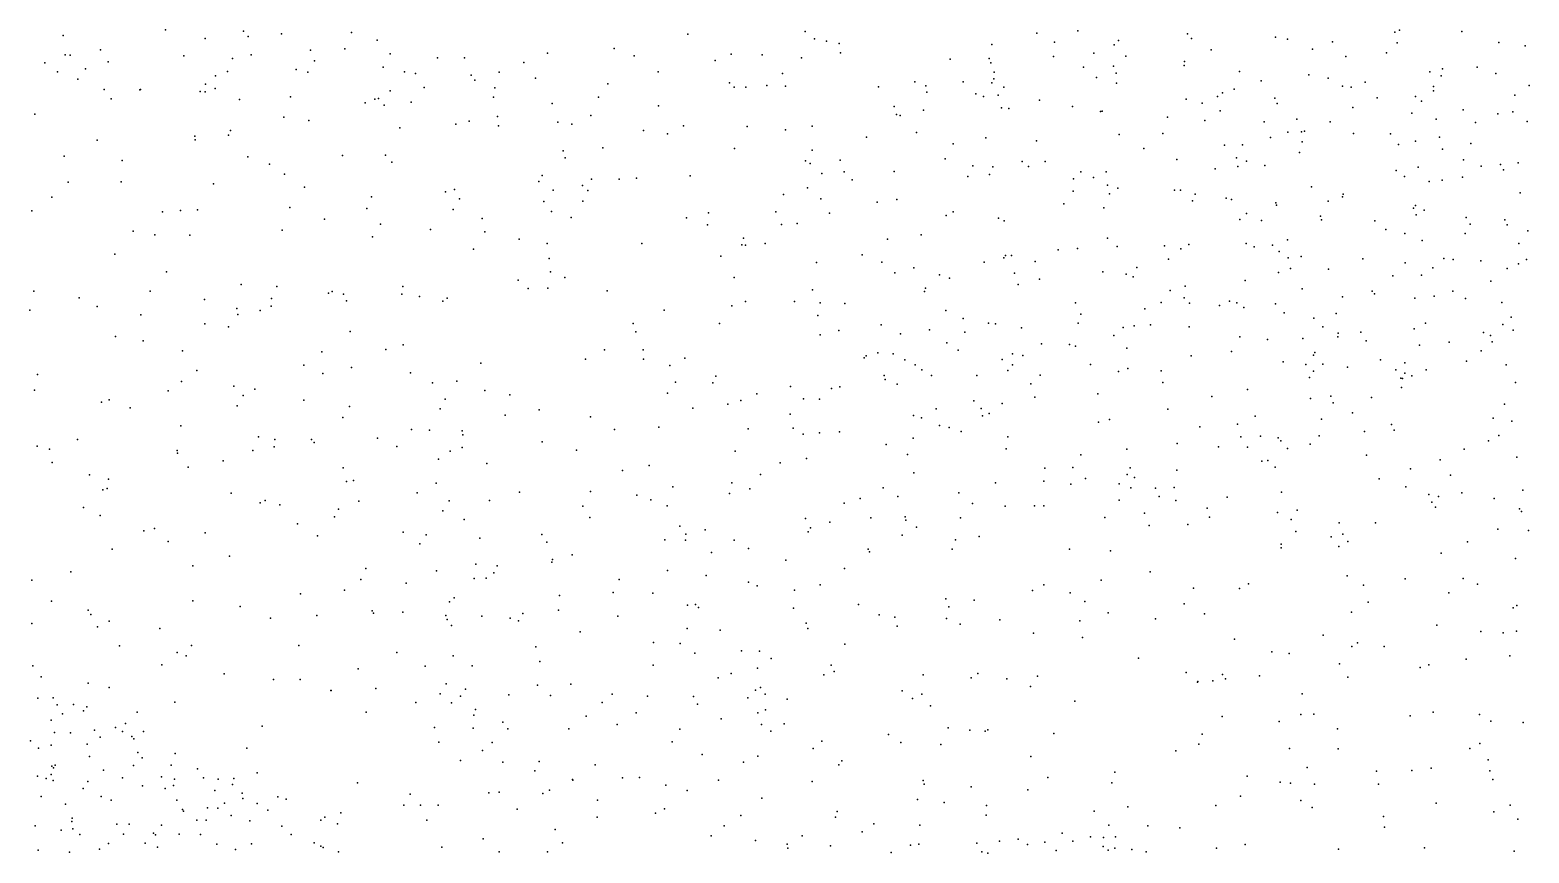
# Model space of a CAD drawing. Header units: metres. Extents: x -25 to 25, y -27.8 to 27.8.
# Drawn here: x -9.483 to -6.396, y 8.495 to 10.191 of the extents above; entities that cross this region are included whole.
import ezdxf

# ---------------------------------------------------------------- set-up
doc = ezdxf.new("R2010")
doc.units = ezdxf.units.M

msp = doc.modelspace()

# ---------------------------------------------------------------- linework, layer by layer
for p in [(-9.2039, 10.1907, 10.157), (-9.0433, 10.188, 10.4098), (-7.8864, 10.1877, 17.1668), (-7.3255, 10.1891, 18.0561), (-6.663, 10.1905, -21.3626), (-6.5348, 10.1874, -1.6629), (-9.4148, 10.1793, 10.4882), (-9.1224, 10.1732, 18.1791), (-9.0333, 10.1771, -11.8155), (-8.9649, 10.1825, 18.0993), (-8.8207, 10.1855, 17.9568), (-8.768, 10.1694, 13.0696), (-8.128, 10.1824, -11.7234), (-7.8675, 10.1723, 11.7332), (-7.843, 10.1673, 11.5684), (-7.8165, 10.1626, 6.3449), (-7.5022, 10.1609, 6.4974), (-7.4099, 10.184, 17.6399), (-7.3736, 10.1653, 18.3565), (-7.2505, 10.1601, -17.1681), (-7.2416, 10.169, 18.4535), (-7.0995, 10.1826, -8.2585), (-7.091, 10.1732, 18.3904), (-6.918, 10.1757, 18.3431), (-6.8933, 10.1715, -6.197), (-6.8009, 10.1666, -1.8147), (-6.6722, 10.186, 1.8973), (-6.6679, 10.1641, -21.0658), (-6.4585, 10.1647, 8.0086), (-6.4041, 10.1583, -22.26), (-9.4102, 10.1395, -11.287), (-9.4002, 10.1385, -11.5067), (-9.3377, 10.1499, 11.4279), (-9.3221, 10.1249, -1.8352), (-9.1664, 10.1375, -1.81), (-9.0662, 10.1318, 11.5373), (-9.0272, 10.1392, -11.2119), (-8.905, 10.1491, -11.9177), (-8.8972, 10.1272, 18.2571), (-8.8344, 10.1519, 10.5559), (-8.7411, 10.1414, 11.5394), (-8.6437, 10.1335, 12.8862), (-8.5881, 10.133, 10.6991), (-8.417, 10.1428, -4.9712), (-8.2802, 10.1522, 12.1159), (-8.2385, 10.1372, 11.2706), (-8.0717, 10.1278, -12.1433), (-8.039, 10.1411, 11.8838), (-7.9749, 10.1398, 11.4889), (-7.8944, 10.1336, -10.3078), (-7.8138, 10.1438, -10.695), (-7.5883, 10.1309, -11.7836), (-7.5075, 10.1316, 17.4717), (-7.3756, 10.136, 18.5975), (-7.2921, 10.1432, 5.9575), (-7.2264, 10.1369, -5.9404), (-7.1053, 10.1261, 18.6442), (-7.0507, 10.1495, -7.6679), (-6.8422, 10.151, -21.2277), (-6.7736, 10.1361, 8.8704), (-6.6896, 10.1436, -7.2273), (-9.4522, 10.1227, 18.2598), (-9.426, 10.1043, 11.1246), (-9.3688, 10.1109, 10.7318), (-9.1007, 10.0963, 10.7494), (-9.0759, 10.1055, 18.3105), (-8.9349, 10.1095, 10.7242), (-8.9107, 10.1036, 11.4999), (-8.7559, 10.1143, -11.9949), (-8.7118, 10.1044, 10.7933), (-8.6889, 10.1011, -11.2884), (-8.5745, 10.0973, 17.8224), (-8.5171, 10.1036, 12.4286), (-8.466, 10.1234, 17.6134), (-8.1894, 10.1042, 11.9309), (-7.9331, 10.1012, -12.0745), (-7.5043, 10.123, 18.5094), (-7.4973, 10.104, 18.0722), (-7.3134, 10.1143, -1.8963), (-7.2521, 10.1159, 6.5448), (-7.2466, 10.1014, 18.7402), (-7.1065, 10.1172, 8.8588), (-6.9925, 10.1053, -8.948), (-6.8499, 10.0984, -21.5738), (-6.6002, 10.1046, -6.5816), (-6.5774, 10.0964, 6.3706), (-6.5746, 10.1107, -17.0676), (-6.5033, 10.1141, 1.7127), (-6.4647, 10.1007, 2.4116), (-9.3847, 10.0891, 10.9221), (-9.3302, 10.0679, 18.344), (-9.2568, 10.0672, 11.0431), (-9.2554, 10.0684, -5.2447), (-9.1328, 10.064, 11.2415), (-9.1224, 10.0634, -11.6924), (-9.1218, 10.079, 12.9012), (-9.1014, 10.0699, -5.1076), (-8.7412, 10.0656, 11.3851), (-8.6713, 10.0724, 18.1691), (-8.5667, 10.0874, -4.9711), (-8.5254, 10.0718, -12.0999), (-8.4421, 10.0911, -1.8812), (-8.293, 10.0798, 17.4509), (-8.0428, 10.0818, 11.683), (-8.0329, 10.0732, -5.0251), (-8.0088, 10.0731, 17.1715), (-7.9655, 10.0765, -11.9194), (-7.9275, 10.0752, 6.2699), (-7.7358, 10.0733, -10.1467), (-7.6606, 10.084, -12.2173), (-7.6379, 10.0756, 18.3114), (-7.5613, 10.084, -11.0405), (-7.502, 10.0815, -1.9104), (-7.4985, 10.0903, -17.2281), (-7.4774, 10.0727, -5.568), (-7.2865, 10.0925, 8.6903), (-7.2457, 10.0814, -9.7108), (-7.0034, 10.0688, -9.2081), (-6.948, 10.0858, 6.0159), (-6.8098, 10.0915, 18.5398), (-6.7801, 10.0752, 8.2396), (-6.7622, 10.0732, -7.4229), (-6.7333, 10.0833, -21.7605), (-6.593, 10.0746, 2.2889), (-6.5927, 10.0654, 18.4137), (-6.3962, 10.0766, 7.7505), (-9.3154, 10.0492, 9.8844), (-9.0513, 10.0478, 11.0601), (-8.9464, 10.0527, 11.292), (-8.7927, 10.0403, 12.7779), (-8.773, 10.0482, 11.0058), (-8.765, 10.0494, -17.411), (-8.7535, 10.0355, 11.1783), (-8.6981, 10.0417, -1.883), (-8.5283, 10.0522, 11.1417), (-8.4075, 10.0395, 10.7674), (-8.3125, 10.0524, -11.6015), (-8.1889, 10.0345, 11.3947), (-7.7037, 10.033, 18.4638), (-7.6363, 10.0624, 6.5153), (-7.535, 10.0594, 18.6994), (-7.5193, 10.054, 17.8486), (-7.489, 10.0564, -9.9496), (-7.4042, 10.0458, 18.8089), (-7.3363, 10.0332, -5.7838), (-7.1023, 10.0484, -8.0645), (-7.069, 10.0399, 18.882), (-7.0379, 10.0535, -1.8821), (-7.0276, 10.0613, -21.4192), (-6.9197, 10.0504, -7.6166), (-6.9146, 10.0394, 8.8669), (-6.7087, 10.0508, -20.8185), (-6.6299, 10.0536, -22.0257), (-6.6174, 10.0438, 8.0413), (-6.4255, 10.0564, -1.645), (-9.4731, 10.0174, 9.8894), (-8.9603, 10.0111, 10.1433), (-8.9086, 10.0043, 18.4274), (-8.5783, 10.0031, 10.4873), (-8.5204, 10.0125, 18.0267), (-8.3957, 10.001, 11.9748), (-8.3283, 10.0144, 17.6009), (-7.6986, 10.0169, 5.9872), (-7.6912, 10.0146, -10.8647), (-7.6428, 10.0256, 17.2724), (-7.4826, 10.0304, -11.1854), (-7.467, 10.0289, -11.476), (-7.2783, 10.0229, 8.8432), (-7.2753, 10.0236, 8.5341), (-7.1408, 10.0113, 5.9443), (-7.0639, 10.0043, -7.878), (-7.0323, 10.0243, 8.3588), (-6.9419, 10.0016, -6.094), (-6.8745, 10.0072, 18.9025), (-6.8058, 10.0013, -6.2031), (-6.7589, 10.0307, -12.7278), (-6.6374, 10.019, 1.9978), (-6.5872, 10.007, -7.2092), (-6.5319, 10.0265, 8.7101), (-6.4601, 10.0183, -13.1059), (-6.4292, 10.022, -12.8653), (-6.3997, 10.0021, 1.7632), (-9.1433, 9.9722, 18.4722), (-9.074, 9.9738, 9.939), (-9.07, 9.9834, -17.3466), (-8.7211, 9.9891, 10.3818), (-8.6062, 9.9965, 12.348), (-8.5179, 9.9932, 12.1288), (-8.3672, 9.9964, 11.0395), (-8.2195, 9.9837, -12.1203), (-8.1705, 9.9765, 17.4519), (-8.1372, 9.993, -1.9188), (-8.0059, 9.9918, -10.3541), (-7.9274, 9.9852, 6.4497), (-7.8722, 9.9928, -5.099), (-7.6574, 9.9795, 17.9499), (-7.24, 9.9752, 19.0165), (-7.1505, 9.9773, -5.952), (-6.8927, 9.9804, -1.874), (-6.8647, 9.9812, 6.122), (-6.8584, 9.9824, -17.0938), (-6.7578, 9.9773, 19.0087), (-6.6814, 9.977, -1.8325), (-6.5063, 9.9998, -6.8157), (-9.3444, 9.9636, -5.4156), (-9.1429, 9.9644, 12.7982), (-8.3848, 9.942, -17.2693), (-8.3031, 9.9482, 11.7631), (-8.0325, 9.9468, 6.2304), (-7.8721, 9.943, 6.0809), (-7.7601, 9.9696, -11.9236), (-7.5818, 9.9561, 17.5776), (-7.5145, 9.9688, -11.6221), (-7.4101, 9.9625, 8.7363), (-7.1896, 9.9464, -9.655), (-7.0234, 9.9537, -9.3285), (-6.9859, 9.9541, -8.8844), (-6.9283, 9.969, 8.2324), (-6.8632, 9.9601, 19.1407), (-6.665, 9.9549, 2.1756), (-6.6301, 9.9614, -12.9196), (-6.5802, 9.9699, 18.6617), (-6.5743, 9.9452, 6.564), (-6.516, 9.9567, -7.0313), (-9.4127, 9.9306, 18.4747), (-9.2928, 9.9217, -11.5543), (-9.0343, 9.9297, -1.8823), (-8.9897, 9.9146, 12.7002), (-8.8394, 9.9318, 12.636), (-8.7507, 9.9325, 18.4419), (-8.7381, 9.9185, 12.4968), (-8.3807, 9.9273, 17.9448), (-7.8859, 9.9211, 17.2565), (-7.8761, 9.9156, -10.7196), (-7.8144, 9.9227, -17.2784), (-7.5987, 9.9254, -1.979), (-7.5412, 9.9108, -5.3969), (-7.5, 9.9089, 18.998), (-7.4401, 9.9199, -12.3911), (-7.4266, 9.9095, -1.9441), (-7.3922, 9.9197, 8.5448), (-7.1212, 9.9236, 6.6737), (-6.9982, 9.927, -8.3365), (-6.9961, 9.9094, -9.0931), (-6.9779, 9.9207, -8.5211), (-6.9405, 9.9118, 19.2893), (-6.8689, 9.9382, -20.725), (-6.6248, 9.9084, 6.7511), (-6.5308, 9.9234, -6.5969), (-6.4948, 9.9105, 7.5578), (-6.4546, 9.9136, 2.6763), (-6.4183, 9.9169, 18.558), (-9.2954, 9.8781, 9.813), (-8.9587, 9.8934, 10.0364), (-8.4352, 9.8783, -4.9889), (-8.4281, 9.891, 10.7147), (-8.3269, 9.8832, -12.0528), (-8.2698, 9.8834, -1.9218), (-8.2339, 9.8856, 17.7421), (-8.1232, 9.89, -10.4611), (-7.8521, 9.8954, 18.1052), (-7.8067, 9.8985, -10.1514), (-7.7898, 9.8818, 17.8287), (-7.7031, 9.8994, 17.6598), (-7.5517, 9.8892, -9.9781), (-7.5068, 9.8933, 5.8771), (-7.3345, 9.8844, -17.1794), (-7.3191, 9.8987, -9.7799), (-7.2927, 9.8869, 5.8967), (-7.2672, 9.8984, 19.1735), (-7.0426, 9.9048, 8.8819), (-6.6701, 9.901, 8.7761), (-6.6525, 9.8889, 2.3551), (-6.6017, 9.8785, 19.2281), (-6.5753, 9.8812, -20.6122), (-6.5331, 9.8873, -22.3364), (-6.4487, 9.9026, 8.5723), (-9.4045, 9.8774, -5.6551), (-9.1051, 9.8739, -11.6498), (-8.9174, 9.8668, -17.1861), (-8.78, 9.847, -1.9161), (-8.6275, 9.8575, -11.9554), (-8.6091, 9.8623, -17.2035), (-8.4056, 9.8605, 11.1716), (-8.3454, 9.8703, 11.3624), (-8.3343, 9.8599, 11.5421), (-7.9315, 9.852, 17.5677), (-7.8822, 9.8654, 18.5276), (-7.335, 9.8584, -21.2229), (-7.2644, 9.8708, -5.7782), (-7.2598, 9.8535, -21.6046), (-7.2429, 9.8651, 8.3132), (-7.1259, 9.861, 19.3327), (-7.1136, 9.861, -21.7671), (-7.0835, 9.8524, 8.183), (-6.8443, 9.8674, 8.0298), (-6.7805, 9.8473, -6.148), (-6.7792, 9.8526, -22.0658), (-6.4143, 9.855, 18.8161), (-9.4793, 9.8181, 9.8274), (-9.4376, 9.8464, 12.8769), (-9.2102, 9.8158, 12.699), (-9.1731, 9.8191, 18.5979), (-9.1378, 9.8201, -5.2858), (-8.9481, 9.8252, -11.7443), (-8.7894, 9.8233, -11.852), (-8.6112, 9.8209, 10.3945), (-8.5985, 9.8432, 18.4327), (-8.4248, 9.8377, 10.8767), (-8.4087, 9.8165, -1.9225), (-8.3445, 9.838, 18.1083), (-7.9473, 9.8161, 17.9925), (-7.8543, 9.8429, 17.4072), (-7.7382, 9.8359, -2.0273), (-7.698, 9.8418, 18.8994), (-7.5822, 9.8163, -11.6422), (-7.3541, 9.8326, 8.8888), (-7.2719, 9.8246, 6.6766), (-7.0894, 9.8385, -1.9052), (-7.0198, 9.8443, -12.5884), (-7.0087, 9.8414, -8.1435), (-6.9178, 9.8349, -7.7609), (-6.916, 9.8299, 19.4267), (-6.8097, 9.838, -7.6081), (-6.6339, 9.8234, -18.4177), (-6.6301, 9.829, 2.0715), (-6.6124, 9.8198, -18.8213), (-8.8766, 9.8008, 18.6011), (-8.761, 9.7905, -5.0935), (-8.552, 9.8021, -11.5296), (-8.3682, 9.8042, 18.2619), (-8.131, 9.8036, -5.0079), (-8.0875, 9.7896, -11.997), (-8.086, 9.814, 17.7677), (-7.9352, 9.7898, -2.0345), (-7.9032, 9.7919, 6.5204), (-7.8369, 9.8133, -11.9239), (-7.5961, 9.8087, -11.0799), (-7.4887, 9.8034, 6.6517), (-7.4767, 9.7973, 19.1819), (-6.9918, 9.8001, -7.9298), (-6.9777, 9.8127, -8.7997), (-6.9468, 9.7985, 6.8436), (-6.8259, 9.8074, 8.8533), (-6.8234, 9.7996, 7.8544), (-6.7139, 9.7979, 6.408), (-6.6284, 9.8096, 2.501), (-6.5258, 9.8041, 7.3699), (-6.5175, 9.7907, -7.1718), (-6.4458, 9.7994, 19.2148), (-6.4409, 9.7893, -6.8403), (-9.2704, 9.7765, -1.8863), (-9.2255, 9.7688, -11.5777), (-9.1536, 9.7678, 9.7502), (-8.9634, 9.7785, -5.1995), (-8.7778, 9.7647, 12.2393), (-8.658, 9.7795, 12.002), (-8.546, 9.7746, -5.0363), (-8.4756, 9.7599, 10.6384), (-8.0135, 9.7621, 18.3842), (-7.7172, 9.7596, -10.9313), (-7.6475, 9.769, 19.0508), (-7.2644, 9.7618, 19.4111), (-6.8932, 9.7583, -20.46), (-6.6909, 9.7794, 6.9284), (-6.652, 9.7715, -18.17), (-6.6161, 9.7574, 8.6783), (-6.5279, 9.7712, -13.422), (-6.3986, 9.7772, -1.7203), (-9.3079, 9.7286, 9.736), (-8.5697, 9.7394, 11.828), (-8.4177, 9.7509, -11.9642), (-8.223, 9.7512, -10.5519), (-8.0603, 9.7245, -17.2), (-8.0173, 9.7478, 6.3753), (-8.0097, 9.7473, 6.1962), (-7.9692, 9.7512, -11.9812), (-7.7693, 9.7275, 5.9778), (-7.4745, 9.7259, -5.4481), (-7.4619, 9.7259, -21.3371), (-7.3654, 9.7379, 8.2868), (-7.3258, 9.7403, -5.6451), (-7.244, 9.7449, -9.6801), (-7.1467, 9.746, -9.5419), (-7.1129, 9.7396, 8.0387), (-7.0966, 9.7485, -20.5614), (-6.9788, 9.7507, -21.986), (-6.9621, 9.7442, -18.9351), (-6.9243, 9.7475, -18.5435), (-6.911, 9.7344, -8.4872), (-6.8656, 9.7244, -19.1609), (-6.417, 9.7506, -17.9663), (-9.2015, 9.6923, -5.5393), (-8.414, 9.7203, 11.46), (-8.4108, 9.6927, 18.4422), (-7.8635, 9.7118, 18.835), (-7.7286, 9.7125, -11.735), (-7.6632, 9.7008, -12.3873), (-7.5181, 9.7126, 8.6293), (-7.4776, 9.7214, -2.0139), (-7.4128, 9.7141, 19.397), (-7.2736, 9.6927, -1.9476), (-7.2038, 9.7017, -20.2534), (-7.1387, 9.7187, 6.7958), (-6.892, 9.7214, -18.2969), (-6.8873, 9.6991, -8.3128), (-6.809, 9.698, -20.2295), (-6.7383, 9.7194, 19.553), (-6.651, 9.711, 6.6481), (-6.5946, 9.7011, -19.2416), (-6.5719, 9.7201, -17.1276), (-6.5523, 9.7181, 7.5188), (-6.4951, 9.7155, 8.4739), (-6.4413, 9.6994, -20.5092), (-6.4178, 9.7088, 2.7184), (-6.4016, 9.718, 7.5588), (-9.0483, 9.6662, 12.5258), (-8.9749, 9.6621, 9.8222), (-8.7154, 9.6626, 10.2144), (-8.4776, 9.6754, 10.877), (-8.3813, 9.6807, -5.0529), (-8.033, 9.6807, -5.0701), (-7.7022, 9.6902, 6.6043), (-7.6098, 9.6862, -11.24), (-7.5898, 9.6794, 8.7867), (-7.4554, 9.6896, 8.437), (-7.4481, 9.6666, -9.8583), (-7.4045, 9.6776, -12.497), (-7.2254, 9.6879, -21.8373), (-7.2111, 9.6824, 19.565), (-7.1043, 9.6628, -18.7051), (-6.9808, 9.6749, -8.8762), (-6.912, 9.6913, -8.641), (-6.6764, 9.6846, 2.2297), (-6.6175, 9.686, -6.253), (-6.4751, 9.6734, -6.5616), (-9.4749, 9.6528, -17.4457), (-9.3816, 9.6388, -5.7274), (-9.2354, 9.6527, -17.2452), (-9.1235, 9.6353, -16.9974), (-8.9855, 9.6377, -16.8316), (-8.8682, 9.6488, 9.9628), (-8.8605, 9.6519, -5.2488), (-8.837, 9.6463, -11.795), (-8.8312, 9.633, -1.9193), (-8.717, 9.6463, -11.5343), (-8.6808, 9.6419, -11.857), (-8.633, 9.6324, 10.3413), (-8.6242, 9.6386, -5.1427), (-8.4574, 9.6584, 11.2267), (-8.4164, 9.6587, -17.0438), (-8.2943, 9.6531, -11.9151), (-8.0093, 9.6315, 18.6456), (-7.909, 9.6313, -10.8717), (-7.8716, 9.6556, 6.1701), (-7.641, 9.6519, -11.4974), (-7.6391, 9.6586, 5.8958), (-7.1351, 9.6542, 8.966), (-7.1064, 9.6393, -19.3092), (-7.0132, 9.6321, -1.901), (-6.8635, 9.6578, 19.6199), (-6.7802, 9.6411, -1.8756), (-6.719, 9.6524, -13.0271), (-6.7145, 9.6475, -7.5182), (-6.6312, 9.6386, 2.468), (-6.5917, 9.6421, 7.6769), (-6.5534, 9.6528, -1.8127), (-6.5271, 9.6377, -17.7935), (-9.4829, 9.6139, 18.683), (-9.3447, 9.6211, -11.4608), (-9.2545, 9.604, 9.6296), (-9.0569, 9.6172, -11.7008), (-9.0546, 9.6045, -5.4541), (-9.0091, 9.6129, 18.697), (-8.9863, 9.6215, -11.4694), (-8.1773, 9.6137, 18.4772), (-8.0376, 9.6228, -2.0397), (-7.8609, 9.6025, 18.9898), (-7.8555, 9.6289, -5.1615), (-7.805, 9.6276, -17.1807), (-7.5972, 9.6129, 19.3998), (-7.3303, 9.6288, -20.6), (-7.3191, 9.6054, 6.8216), (-7.1873, 9.6162, 7.9438), (-7.1538, 9.6295, -5.7594), (-7.0951, 9.6282, -19.9025), (-7.0332, 9.6233, -9.1516), (-6.9976, 9.6285, -5.8582), (-6.9834, 9.619, 6.1465), (-6.9184, 9.6264, -19.4181), (-6.9005, 9.608, 7.6925), (-6.7936, 9.6068, -6.0075), (-6.4524, 9.6293, -6.9643), (-9.123, 9.5854, -1.8924), (-9.0738, 9.5794, 9.5916), (-8.8234, 9.5696, 12.0707), (-8.241, 9.5862, -10.6844), (-8.2356, 9.5691, -10.3754), (-8.0634, 9.586, -11.831), (-7.8176, 9.5714, -11.6731), (-7.7304, 9.5834, 19.2613), (-7.6306, 9.5731, -2.0727), (-7.5613, 9.5966, 9.0335), (-7.5089, 9.587, -20.9998), (-7.4948, 9.5854, -20.3208), (-7.4409, 9.5773, -21.6783), (-7.3247, 9.5866, -9.7156), (-7.2319, 9.578, 5.9032), (-7.2092, 9.5816, -9.5525), (-7.1758, 9.5832, 6.887), (-7.096, 9.5789, -9.3339), (-6.8394, 9.5969, -8.1573), (-6.8209, 9.5795, -8.568), (-6.6327, 9.5753, 8.5835), (-6.6097, 9.5865, -13.3026), (-6.4504, 9.5839, 8.0918), (-6.4329, 9.5993, -1.7278), (-6.429, 9.5724, -19.4203), (-9.3067, 9.5593, 18.7354), (-9.25, 9.5503, -11.6561), (-8.7145, 9.5422, 11.883), (-7.8558, 9.563, 6.4098), (-7.6905, 9.5647, -10.0331), (-7.5949, 9.5463, -17.1307), (-7.5582, 9.5684, -5.3795), (-7.3999, 9.5445, -19.2821), (-7.3427, 9.5426, 19.6799), (-7.3299, 9.5397, -18.8299), (-7.2513, 9.5614, -19.5239), (-6.9915, 9.5583, -8.9818), (-6.935, 9.5533, -12.7566), (-6.8622, 9.5549, -7.8856), (-6.79, 9.5586, -19.7991), (-6.7889, 9.5665, -8.3549), (-6.7423, 9.568, 6.4881), (-6.7313, 9.5502, 6.7051), (-6.6219, 9.5418, -19.5141), (-6.5606, 9.5474, -22.5258), (-6.49, 9.5674, 19.559), (-6.4753, 9.5614, 7.9069), (-6.4718, 9.5482, 1.9498), (-9.1689, 9.5297, -5.5516), (-8.8818, 9.528, 18.7327), (-8.7502, 9.5323, -16.7761), (-8.3393, 9.5124, 18.5632), (-8.2999, 9.5316, -1.9371), (-8.22, 9.5318, -11.8381), (-8.2197, 9.5124, -17.0193), (-8.1347, 9.5144, -10.8348), (-7.765, 9.5154, -11.4354), (-7.7613, 9.5195, -11.2732), (-7.737, 9.5256, 6.2743), (-7.7057, 9.5238, 6.1112), (-7.6817, 9.5115, 6.5954), (-7.5715, 9.531, 8.5256), (-7.4811, 9.5118, 6.8233), (-7.4598, 9.5239, 8.2584), (-7.4387, 9.5204, -19.7498), (-7.2245, 9.535, 9.0402), (-7.092, 9.5194, 7.8284), (-7.0089, 9.5285, 19.7549), (-6.9022, 9.5073, 7.8326), (-6.8397, 9.521, 19.7399), (-6.837, 9.5265, -7.7096), (-6.702, 9.511, 7.8738), (-6.5251, 9.5084, -19.99), (-6.4947, 9.5295, -7.1007), (-9.4673, 9.4808, -11.6666), (-9.1394, 9.4891, -11.5767), (-8.9192, 9.5001, 12.3023), (-8.8799, 9.4829, 9.663), (-8.8209, 9.4955, 9.8525), (-8.6992, 9.4847, 18.7174), (-8.5547, 9.5046, 18.6587), (-8.1653, 9.4998, 18.6523), (-8.0705, 9.4777, 18.7794), (-7.7241, 9.4789, 8.7455), (-7.66, 9.5009, -20.0337), (-7.6462, 9.4904, -20.5053), (-7.6265, 9.4787, 6.396), (-7.5329, 9.4788, 19.6638), (-7.4697, 9.4896, -2.0238), (-7.4598, 9.5009, -19.0276), (-7.4025, 9.48, -5.5215), (-7.299, 9.5017, -17.1311), (-7.2412, 9.4874, -12.6005), (-7.2226, 9.4934, -18.4026), (-7.1537, 9.4883, 19.7974), (-6.8557, 9.5016, -5.8798), (-6.84, 9.488, -8.7147), (-6.8207, 9.5024, 8.8834), (-6.7698, 9.496, -22.3583), (-6.6705, 9.4909, -6.0402), (-6.6521, 9.484, 19.6941), (-6.6516, 9.505, 2.2835), (-6.6372, 9.4785, -17.6358), (-6.6083, 9.491, 2.1071), (-6.4432, 9.5008, -6.7824), (-9.4737, 9.4486, 9.5352), (-9.1982, 9.4472, 12.483), (-9.1708, 9.4668, -11.7795), (-9.0632, 9.4567, 18.7876), (-9.0202, 9.4511, 9.4795), (-8.6539, 9.4637, -1.8927), (-8.6037, 9.4673, 10.5596), (-8.5463, 9.4483, 11.037), (-8.154, 9.4652, -11.8158), (-8.0771, 9.4638, -11.707), (-7.9171, 9.4566, -11.1187), (-7.8323, 9.4525, -12.2009), (-7.8156, 9.4559, -20.2569), (-7.7218, 9.4707, 19.4972), (-7.6975, 9.4608, 9.1174), (-7.4221, 9.462, 5.844), (-7.1501, 9.4643, 7.0126), (-6.9757, 9.4499, 6.9092), (-6.8479, 9.4752, 6.3923), (-6.6603, 9.4738, -1.8016), (-6.6586, 9.4545, 8.3505), (-6.657, 9.4729, 8.1576), (-6.424, 9.4649, -17.2418), (-9.3356, 9.4244, -5.465), (-9.3197, 9.4287, -1.8483), (-9.0566, 9.4164, -1.8634), (-9.0441, 9.4375, -11.8991), (-8.9193, 9.4283, -5.2824), (-8.8252, 9.4151, -11.6665), (-8.6277, 9.4305, -5.246), (-8.4951, 9.4389, 11.3836), (-8.17, 9.4425, -1.9671), (-8.0456, 9.4197, -10.3271), (-8.0189, 9.4277, -2.0264), (-7.9864, 9.4412, -17.0429), (-7.8901, 9.4306, -11.326), (-7.8569, 9.4302, -5.2375), (-7.5395, 9.4266, 6.057), (-7.4811, 9.4216, -12.5639), (-7.4141, 9.4342, 19.8045), (-7.2843, 9.4411, -1.9481), (-7.0494, 9.4358, -17.1814), (-6.8461, 9.4316, 6.7103), (-6.8044, 9.4367, -8.0386), (-6.7997, 9.4225, 8.0932), (-6.7204, 9.4334, 8.5793), (-6.4464, 9.4197, -6.6063), (-9.2765, 9.4127, 9.4537), (-8.839, 9.3923, 12.0171), (-8.6381, 9.4106, -11.9844), (-8.5041, 9.3973, -1.8697), (-8.4346, 9.408, 18.7165), (-8.3286, 9.3941, -11.8404), (-8.118, 9.4116, -5.1939), (-7.9173, 9.3991, 9.0676), (-7.6637, 9.3967, 19.6693), (-7.6471, 9.3921, 8.5522), (-7.6171, 9.4102, -19.3519), (-7.524, 9.4109, 6.5651), (-7.5213, 9.3959, -18.8115), (-7.5075, 9.4005, -9.8621), (-7.26, 9.3887, -9.5174), (-7.1401, 9.4098, 6.0266), (-6.9598, 9.3954, 6.2296), (-6.8238, 9.3893, 19.8599), (-6.7594, 9.4023, -7.5023), (-6.4703, 9.3913, -6.9174), (-6.4314, 9.3847, 2.5381), (-9.1725, 9.3751, -16.9928), (-9.0126, 9.3528, 12.3113), (-8.6972, 9.3676, 11.7914), (-8.6599, 9.3667, 10.1993), (-8.5928, 9.3647, 11.6391), (-8.5917, 9.3568, 18.786), (-8.2791, 9.3679, -10.9439), (-8.1879, 9.3729, 18.8134), (-8.0041, 9.3694, -11.9393), (-7.9117, 9.3704, 8.889), (-7.8911, 9.3579, 19.4507), (-7.8572, 9.3612, -20.0003), (-7.8158, 9.3632, -10.1886), (-7.6101, 9.3757, -21.1238), (-7.5899, 9.3722, -5.4081), (-7.5657, 9.3639, 19.797), (-7.2828, 9.3831, 7.9106), (-7.0742, 9.3736, -9.1637), (-6.9964, 9.3787, -9.0189), (-6.9491, 9.3543, 8.9616), (-6.8282, 9.3545, 8.2717), (-6.7352, 9.3638, -17.2858), (-6.6792, 9.3783, -13.2832), (-6.6736, 9.3664, -7.3733), (-6.4581, 9.3552, -6.3382), (-9.4678, 9.3336, 18.8944), (-9.4426, 9.3275, -11.7592), (-9.3853, 9.3469, 12.5041), (-9.1799, 9.3244, -5.1758), (-9.0238, 9.3244, -11.7107), (-8.9799, 9.3322, -5.1657), (-8.9787, 9.3472, 9.3662), (-8.9034, 9.3471, 12.1881), (-8.8978, 9.3413, -12.0874), (-8.7672, 9.35, -5.2446), (-8.7277, 9.3328, -12.0995), (-8.618, 9.3229, -16.8662), (-8.5932, 9.3309, 10.9217), (-8.4282, 9.3424, -5.2514), (-8.3575, 9.3255, -1.864), (-8.031, 9.323, 19.2224), (-7.7196, 9.3371, 9.3195), (-7.6642, 9.35, -2.051), (-7.4729, 9.3282, 19.9177), (-7.4696, 9.3526, 6.7324), (-7.2244, 9.3272, 9.0763), (-7.1207, 9.3389, -1.8751), (-7.0356, 9.3322, -17.7811), (-6.9894, 9.3524, -5.6923), (-6.9757, 9.3313, 8.1684), (-6.9127, 9.3507, -12.8937), (-6.9075, 9.3447, -1.8202), (-6.8934, 9.3288, -8.888), (-6.847, 9.3379, -7.7319), (-6.5294, 9.3275, 19.7168), (-6.4795, 9.3442, -1.657), (-9.4374, 9.2995, 9.4069), (-9.1789, 9.3191, 18.8773), (-9.0853, 9.303, -12.0616), (-8.6417, 9.3067, -1.8309), (-8.5422, 9.2978, -12.0881), (-8.208, 9.2933, 18.9485), (-7.9382, 9.2994, -20.4111), (-7.8841, 9.3079, 9.3019), (-7.6758, 9.3164, -10.0549), (-7.3192, 9.3159, -18.2407), (-6.9462, 9.3027, 20.0675), (-6.9339, 9.3042, 6.646), (-6.7309, 9.3146, -8.6248), (-6.5792, 9.3056, -7.1687), (-6.4212, 9.3109, 1.912), (-9.3602, 9.2745, -1.8285), (-9.321, 9.2658, -5.0902), (-9.1569, 9.2899, -1.8002), (-8.8381, 9.2891, 18.859), (-8.8314, 9.2609, -16.849), (-8.8169, 9.2629, -1.8025), (-8.2628, 9.2834, -10.5022), (-7.9788, 9.275, -1.9826), (-7.6632, 9.2786, -20.9087), (-7.3951, 9.2615, 8.2233), (-7.3931, 9.2883, -9.6484), (-7.3353, 9.2894, 6.5053), (-7.3098, 9.2665, -21.9704), (-7.2237, 9.2753, 20.1398), (-7.2175, 9.2885, 8.1721), (-7.2085, 9.2687, 6.8545), (-7.1216, 9.2842, 8.8528), (-6.9192, 9.2899, 8.5976), (-6.7051, 9.2664, -8.1381), (-6.64, 9.2866, -1.6891), (-6.5576, 9.2735, 2.3658), (-9.3327, 9.2434, -11.9496), (-9.3241, 9.2459, 18.9646), (-9.0689, 9.2363, 9.4733), (-8.6856, 9.2373, -5.067), (-8.6463, 9.2569, 10.5163), (-8.4751, 9.2389, 18.9138), (-8.3287, 9.2403, -16.9283), (-8.2334, 9.2327, -11.8882), (-8.1591, 9.2496, -11.3269), (-8.0426, 9.2359, 8.9934), (-8.0375, 9.2578, 9.224), (-8.0005, 9.2455, -5.3062), (-7.7264, 9.2475, -5.3898), (-7.6956, 9.2298, 8.6907), (-7.5701, 9.2373, 8.5648), (-7.4945, 9.2577, -21.7482), (-7.3394, 9.2553, 8.9445), (-7.2398, 9.2557, -5.5771), (-7.2162, 9.2473, 8.7075), (-7.165, 9.2467, 8.3393), (-7.1578, 9.23, 6.6943), (-7.1271, 9.2482, 6.1849), (-6.9061, 9.2385, -17.5574), (-6.65, 9.2498, -8.3662), (-6.6024, 9.2336, -22.5524), (-6.5828, 9.2296, 19.8509), (-6.5343, 9.237, -7.0188), (-6.4089, 9.2428, 19.6411), (-9.3725, 9.2071, 12.3356), (-9.0086, 9.217, -4.9341), (-8.9988, 9.2216, -12.1966), (-8.9687, 9.2127, -1.7656), (-8.8476, 9.2037, 9.5655), (-8.8057, 9.22, -12.2458), (-8.6329, 9.2, 11.6975), (-8.6199, 9.2205, 9.865), (-8.5367, 9.2217, 11.4029), (-8.3448, 9.21, -11.0323), (-8.2043, 9.2228, -1.8526), (-8.1707, 9.2106, 19.1783), (-7.8063, 9.2159, -19.2058), (-7.7732, 9.2258, -19.5205), (-7.5419, 9.2152, 8.7899), (-7.4749, 9.2099, 9.357), (-7.4144, 9.2107, -1.9198), (-7.3954, 9.2107, 8.4466), (-7.2402, 9.2222, 6.3838), (-7.1235, 9.2218, -17.1279), (-7.0588, 9.2054, 6.3601), (-7.0176, 9.2285, 6.5224), (-6.8733, 9.2015, -17.2491), (-6.5961, 9.2179, 2.1424), (-6.5891, 9.208, -5.8921), (-6.4683, 9.2259, -6.8593), (-6.4155, 9.2045, 2.4685), (-6.4117, 9.1988, -6.2307), (-9.3386, 9.1903, -11.7933), (-8.9319, 9.1737, 18.951), (-8.8556, 9.1877, -4.915), (-8.5891, 9.1823, 11.0548), (-8.3301, 9.1863, -5.2971), (-8.1445, 9.1685, -5.3353), (-7.8861, 9.1846, 9.4658), (-7.8356, 9.1769, -12.3255), (-7.7517, 9.1857, -18.816), (-7.681, 9.1878, 8.8542), (-7.6796, 9.1809, -16.8794), (-7.5669, 9.1858, -18.5447), (-7.2694, 9.1867, -9.4076), (-7.1883, 9.1954, -9.2728), (-7.1782, 9.1701, -17.7985), (-7.099, 9.1719, 20.3028), (-7.0543, 9.1871, -5.6038), (-6.914, 9.1968, -1.7195), (-6.8859, 9.1826, -7.73), (-6.7869, 9.1754, 20.2169), (-6.7122, 9.1757, -5.7523), (-9.2483, 9.1593, -12.121), (-9.2263, 9.1637, 9.4937), (-9.1983, 9.1373, 12.2554), (-9.1221, 9.1551, -16.872), (-8.8907, 9.1485, 12.0998), (-8.7146, 9.1563, 18.9781), (-8.6671, 9.1505, -1.7202), (-8.5564, 9.1436, -5.0613), (-8.4286, 9.1518, 19.0336), (-8.176, 9.1407, 19.3632), (-8.1334, 9.1395, -11.6628), (-8.1322, 9.1522, -10.4913), (-8.0926, 9.1612, 9.422), (-8.0332, 9.14, 19.6323), (-7.8808, 9.1569, 19.8275), (-7.8756, 9.165, 8.8949), (-7.6872, 9.1502, -10.1076), (-7.6577, 9.1669, -21.2732), (-7.5773, 9.1407, 9.4877), (-7.5286, 9.1475, 9.114), (-6.8766, 9.1577, -5.6532), (-6.8036, 9.147, -7.9137), (-6.7799, 9.1524, -13.265), (-6.7695, 9.1369, -1.6381), (-6.4604, 9.1622, -13.6369), (-6.3972, 9.1598, -6.5434), (-9.3138, 9.1216, -4.8531), (-9.072, 9.1066, -1.6905), (-8.6804, 9.1323, 9.6003), (-8.4189, 9.136, -10.9131), (-8.3663, 9.1095, -1.7051), (-8.0793, 9.1143, -20.366), (-8.0032, 9.1224, -12.0245), (-7.757, 9.1213, 20.0101), (-7.7539, 9.1155, 9.0324), (-7.5839, 9.1215, 20.1599), (-7.3423, 9.1215, -12.7481), (-7.2581, 9.1177, 20.3354), (-6.9067, 9.124, 20.334), (-6.9065, 9.1319, -13.0721), (-6.7876, 9.1265, -8.784), (-6.5773, 9.1133, -1.5501), (-6.5229, 9.1361, 1.9243), (-9.1478, 9.087, -4.7608), (-8.791, 9.0818, -4.8074), (-8.6461, 9.0769, 10.4807), (-8.5651, 9.0903, 11.2435), (-8.5208, 9.0868, -11.788), (-8.4081, 9.0946, -12.2473), (-8.4071, 9.0997, -5.1429), (-8.1701, 9.0775, -12.0176), (-7.9263, 9.0986, 9.0676), (-7.8055, 9.0818, -12.5283), (-6.4237, 9.1021, -6.0807), (-9.4789, 9.0576, 2.2765), (-9.3987, 9.0747, 12.1942), (-8.8016, 9.0587, -16.9501), (-8.708, 9.051, -12.3843), (-8.5683, 9.0611, 11.5918), (-8.5434, 9.0617, -4.9059), (-8.5278, 9.0728, 9.7634), (-8.2695, 9.0591, -11.8571), (-8.0903, 9.0668, -1.7956), (-8.0035, 9.0536, 9.3449), (-7.9857, 9.0459, -19.8505), (-7.8556, 9.0481, 9.2432), (-7.3953, 9.0477, -21.8578), (-7.2773, 9.0571, -1.7731), (-7.1761, 9.0748, -5.5375), (-6.974, 9.0497, -22.308), (-6.7709, 9.0664, -7.3006), (-6.737, 9.0474, 20.3237), (-6.6511, 9.0602, -7.1596), (-6.5319, 9.0609, 20.0292), (-6.5021, 9.0489, 2.3536), (-9.4383, 9.0145, -17.0321), (-9.1475, 9.015, 9.6502), (-8.926, 9.0295, -1.6496), (-8.8353, 9.0365, -11.8534), (-8.6097, 9.0213, 10.869), (-8.3926, 9.0257, -4.9862), (-8.2822, 9.0321, -11.2103), (-8.2004, 9.0305, -5.2113), (-7.9084, 9.0366, -10.3685), (-7.5973, 9.0188, 20.279), (-7.5387, 9.0161, -21.6188), (-7.4184, 9.0362, -9.5323), (-7.3407, 9.0315, -9.3988), (-7.3106, 9.0133, -5.4689), (-7.0873, 9.041, -12.9389), (-6.9925, 9.0405, -8.9975), (-6.5612, 9.031, -5.8314), (-9.3634, 8.9953, -1.8644), (-9.3578, 8.9866, 9.6168), (-9.0504, 9.0031, -4.6603), (-8.8922, 8.9848, -12.4289), (-8.7782, 8.9942, 9.6852), (-8.7755, 8.9892, 11.9289), (-8.7151, 8.9917, -1.61), (-8.6267, 8.9846, 10.6649), (-8.6192, 9.013, 19.1314), (-8.5523, 8.9832, -1.5829), (-8.468, 8.9885, -17.0057), (-8.3949, 8.9953, -1.5895), (-8.2727, 8.9833, -12.2577), (-8.1293, 9.0057, -11.4504), (-8.1126, 9.0072, 19.7531), (-8.1066, 9.0011, -10.5139), (-7.9104, 8.9999, -19.4137), (-7.7768, 9.0074, 20.1505), (-7.7346, 8.9862, 9.4576), (-7.5907, 9.0022, -1.8376), (-7.2628, 8.9904, -9.2719), (-7.1062, 9.0087, -9.1154), (-7.0645, 8.9879, -1.5999), (-6.7618, 8.9915, -8.0607), (-6.7271, 9.0124, -5.679), (-6.4286, 9.0001, 19.8453), (-6.4212, 9.0054, -6.7311), (-9.4791, 8.9685, -4.5435), (-9.344, 8.961, 12.074), (-9.32, 8.9727, -4.615), (-9.2157, 8.9579, -12.3716), (-8.9873, 8.9792, 9.6956), (-8.6238, 8.9765, 11.7305), (-8.6152, 8.9642, -4.7408), (-8.4944, 8.9789, 9.8829), (-8.4771, 8.9739, 19.2227), (-8.1298, 8.9576, -16.8959), (-8.0616, 8.9542, -11.9825), (-7.8848, 8.969, -18.7862), (-7.8813, 8.958, -5.3836), (-7.702, 8.9809, -5.3961), (-7.6972, 8.9629, -12.7023), (-7.5958, 8.9785, -9.9426), (-7.5674, 8.9665, -18.3627), (-7.4862, 8.9755, -9.6821), (-7.3211, 8.9737, -17.8748), (-7.1651, 8.9778, 20.4901), (-6.5857, 8.9646, 2.2187), (-6.4957, 8.9519, -6.9035), (-6.4217, 8.9524, 1.7337), (-9.2988, 8.9221, 19.2446), (-9.1501, 8.9226, -11.9312), (-8.9292, 8.9227, 12.0775), (-8.3503, 8.9513, -11.0611), (-8.1991, 8.9292, -4.9843), (-8.1438, 8.9272, -1.6218), (-7.805, 8.9257, -20.9056), (-7.4165, 8.9486, -16.856), (-7.3159, 8.9393, 20.4868), (-7.0024, 8.9362, -5.5296), (-6.8198, 8.9443, -8.7918), (-6.7608, 8.9206, -13.2513), (-6.7494, 8.9286, -22.4874), (-6.4497, 8.949, -5.9426), (-9.1796, 8.9084, -1.6629), (-9.1614, 8.9019, 12.0453), (-8.7272, 8.9082, 19.2124), (-8.6117, 8.9015, 10.3602), (-8.4415, 8.9201, -12.4022), (-8.4331, 8.8901, -4.713), (-8.1136, 8.9072, -12.1162), (-8.018, 8.9121, -11.6425), (-7.9806, 8.9115, -1.6884), (-7.9565, 8.8961, -5.0483), (-7.2, 8.8965, -1.5828), (-6.9258, 8.9095, -7.8408), (-6.8903, 8.9066, -7.3561), (-6.6948, 8.9205, -8.478), (-6.5253, 8.8945, -1.3401), (-6.436, 8.9013, -13.2248), (-9.4768, 8.881, 2.0707), (-9.2112, 8.8828, -4.5006), (-9.083, 8.8646, 9.7641), (-8.807, 8.8748, -12.4991), (-8.6693, 8.8805, 11.8484), (-8.5725, 8.8811, 11.1103), (-8.2, 8.8824, -10.6065), (-8.0389, 8.8655, -4.6765), (-7.9848, 8.876, 20.1302), (-7.8484, 8.8623, 20.2776), (-7.8329, 8.8825, -4.9356), (-7.8273, 8.8694, -4.7476), (-7.6434, 8.8627, -10.0462), (-7.5313, 8.8651, 20.4694), (-7.4082, 8.8597, -1.6349), (-7.1025, 8.8675, -17.4921), (-7.0274, 8.863, -7.7008), (-6.9514, 8.8603, -8.8903), (-6.7865, 8.8851, -7.2407), (-6.6203, 8.8776, 1.9033), (-6.6024, 8.883, -7.0512), (-9.4601, 8.8582, -12.4517), (-9.3633, 8.8454, -1.913), (-9.3198, 8.8363, 9.747), (-8.9816, 8.8527, -16.9505), (-8.9267, 8.8528, -4.5225), (-8.8632, 8.8299, -12.0159), (-8.8625, 8.8299, 9.782), (-8.7708, 8.8343, -4.5583), (-8.6256, 8.844, -17.0175), (-8.5864, 8.8327, 10.7568), (-8.4377, 8.8413, -1.4686), (-8.369, 8.8435, -12.0243), (-8.0658, 8.856, -11.4664), (-7.9893, 8.831, -19.7831), (-7.9784, 8.8365, -19.1962), (-7.6867, 8.8294, -1.6657), (-7.5451, 8.8566, -5.362), (-7.4716, 8.8544, -9.5159), (-7.4224, 8.8387, -21.7488), (-7.0789, 8.8475, -9.0176), (-7.0783, 8.8487, -1.4518), (-7.0476, 8.8501, -17.2608), (-7.0213, 8.8544, 20.5585), (-6.7692, 8.8573, -8.1376), (-9.4666, 8.8147, 22.3075), (-9.4352, 8.8149, 22.4575), (-9.4272, 8.8008, 22.6286), (-9.3933, 8.8012, 22.5337), (-9.1847, 8.8063, 19.2869), (-8.6885, 8.8057, 19.3427), (-8.6381, 8.8232, 9.7808), (-8.6152, 8.8051, -4.5867), (-8.5966, 8.8186, -12.4998), (-8.4971, 8.821, 19.473), (-8.411, 8.8197, 19.6058), (-8.3045, 8.8055, 19.8419), (-8.2839, 8.8227, -1.4627), (-8.2112, 8.8184, -11.2441), (-8.1165, 8.8179, -20.1258), (-8.1085, 8.8021, -12.2054), (-8.0049, 8.8148, -20.6306), (-7.969, 8.8223, -10.4392), (-7.9235, 8.8125, -4.5471), (-7.6657, 8.8135, -5.1674), (-7.6466, 8.8226, -4.7474), (-7.6287, 8.7985, -21.3299), (-7.3315, 8.8083, -5.3684), (-6.8636, 8.8236, -7.9991), (-9.4391, 8.7689, 22.783), (-9.4157, 8.7824, 22.2442), (-9.3729, 8.7884, 22.3928), (-9.3657, 8.7963, 11.9545), (-9.2619, 8.7857, -4.3914), (-8.7909, 8.7857, 11.9586), (-8.5692, 8.7792, 10.9375), (-8.5652, 8.791, 10.4707), (-8.3377, 8.7771, -4.557), (-8.2345, 8.7842, -12.3419), (-8.0595, 8.7718, 20.2255), (-7.9839, 8.7839, -18.9925), (-7.9684, 8.7901, -1.5467), (-7.0282, 8.7766, -7.4861), (-6.9104, 8.7664, -1.2805), (-6.8662, 8.7809, 20.554), (-6.839, 8.7815, -8.6772), (-6.6407, 8.7778, -1.2301), (-6.5936, 8.7856, -5.7545), (-6.4984, 8.7807, 1.6731), (-6.4751, 8.7667, 20.2444), (-9.4321, 8.744, 22.0783), (-9.3992, 8.7432, 2.2413), (-9.3501, 8.7486, 22.7533), (-9.3066, 8.7539, -12.0581), (-9.2921, 8.7455, 22.6751), (-9.2864, 8.7619, 22.4455), (-9.2732, 8.7355, 22.266), (-9.2489, 8.7455, 22.5254), (-9.0051, 8.7565, 12.0105), (-8.6499, 8.7543, -12.0883), (-8.57, 8.7527, 11.7351), (-8.509, 8.765, 11.5761), (-8.4991, 8.7511, 10.2041), (-8.3732, 8.7515, -10.8066), (-8.2738, 8.7603, 19.9896), (-8.1446, 8.7506, -12.3911), (-7.9766, 8.76, -12.0284), (-7.9574, 8.7463, -19.4435), (-7.93, 8.7618, -11.7787), (-7.7148, 8.7398, -10.1648), (-7.5922, 8.7534, -1.5477), (-7.5479, 8.7486, -9.6174), (-7.516, 8.7463, -5.1582), (-7.5107, 8.7492, -4.8297), (-7.3748, 8.7418, -12.8948), (-7.0693, 8.7402, -5.4188), (-6.7905, 8.751, -8.2624), (-6.408, 8.7644, -6.7985), (-9.4819, 8.7262, 17.0011), (-9.4652, 8.7114, 21.981), (-9.4392, 8.7176, -12.6054), (-9.3651, 8.7194, 19.3579), (-9.3383, 8.7342, 22.1717), (-9.2689, 8.7306, -12.5909), (-9.0363, 8.7115, -1.5826), (-8.6408, 8.7237, 19.5082), (-8.5508, 8.7067, 11.1373), (-8.5309, 8.7231, 11.2903), (-8.1606, 8.7245, -4.4493), (-7.87, 8.711, -20.8275), (-7.8523, 8.7256, 20.4428), (-7.6894, 8.7234, 20.5217), (-7.6072, 8.719, -4.4864), (-7.1232, 8.7062, -8.973), (-7.0762, 8.7198, -1.2919), (-6.8897, 8.7104, -22.3219), (-6.789, 8.7098, -5.5806), (-6.5178, 8.7107, 2.3957), (-6.4976, 8.721, -1.1448), (-9.4376, 8.6746, 17.0749), (-9.4307, 8.6765, 16.806), (-9.36, 8.6942, 22.0342), (-9.27, 8.6757, 22.8563), (-9.261, 8.7027, 22.7746), (-9.252, 8.6912, -1.8196), (-9.1923, 8.6764, 2.1187), (-9.1839, 8.7003, 22.4768), (-8.5963, 8.6859, 19.6693), (-8.509, 8.6826, 19.8063), (-8.4347, 8.6841, 9.896), (-8.3193, 8.6771, -11.0663), (-8.0987, 8.6986, -20.3389), (-8.0138, 8.6826, -11.4619), (-7.9844, 8.6947, -1.4185), (-7.8177, 8.6768, -4.3442), (-7.8112, 8.685, -1.451), (-7.4222, 8.6939, -9.2327), (-6.4802, 8.6877, -12.8635), (-9.4676, 8.6536, 17.1742), (-9.4497, 8.649, 21.8211), (-9.4392, 8.6573, -2.1508), (-9.435, 8.6449, -16.8793), (-9.4345, 8.6706, 22.9796), (-9.3318, 8.6663, 22.941), (-9.2922, 8.6501, 21.9343), (-9.2118, 8.6526, 19.3967), (-9.1856, 8.6473, 9.8645), (-9.1381, 8.669, 22.5644), (-9.1259, 8.6503, 22.6807), (-9.0954, 8.6475, 22.3967), (-9.063, 8.649, 1.9917), (-9.0154, 8.6606, -12.1883), (-8.4431, 8.665, -1.4115), (-8.3656, 8.6468, -12.338), (-8.365, 8.6455, 20.1135), (-8.2629, 8.65, -16.9406), (-8.2278, 8.651, -11.1981), (-8.065, 8.6453, -12.2201), (-7.8721, 8.6428, -10.3389), (-7.6435, 8.6451, -9.9036), (-7.3872, 8.6507, -17.8825), (-7.2493, 8.6618, -1.323), (-6.9769, 8.6535, -1.1901), (-6.853, 8.6719, -7.2734), (-6.71, 8.6643, 2.2257), (-6.6372, 8.6653, -7.1038), (-6.5979, 8.6705, 20.4271), (-6.4769, 8.6646, -6.9327), (-6.4705, 8.647, -22.547), (-9.3731, 8.6283, 1.9071), (-9.3641, 8.6426, 16.8667), (-9.336, 8.612, 17.0179), (-9.2514, 8.6338, 22.9517), (-9.2044, 8.6284, 21.9696), (-9.1872, 8.6343, 22.8613), (-9.1021, 8.6244, 22.1467), (-9.0662, 8.6366, 22.4913), (-9.0463, 8.6186, 22.5801), (-8.8087, 8.64, 19.5742), (-8.6998, 8.6164, -4.4145), (-8.5382, 8.6192, 10.9765), (-8.5165, 8.6209, 19.9862), (-8.427, 8.6183, -4.4224), (-8.413, 8.625, 10.1593), (-8.1736, 8.6355, -1.363), (-8.1295, 8.6244, 20.3551), (-7.6415, 8.6373, -1.413), (-7.5451, 8.632, -9.3642), (-7.4279, 8.6256, 20.6511), (-7.2552, 8.6399, 20.6504), (-6.99, 8.6122, -12.8885), (-6.9088, 8.6414, -8.6295), (-6.8872, 8.6391, -5.4852), (-6.8378, 8.6372, -1.1252), (-6.7064, 8.6371, -22.4182), (-9.4597, 8.6117, 16.6332), (-9.4101, 8.5959, 21.7078), (-9.3159, 8.604, 21.7872), (-9.1803, 8.6042, 1.8649), (-9.1687, 8.5853, 21.8819), (-9.1667, 8.5813, 22.9569), (-9.1175, 8.5887, 21.966), (-9.0964, 8.5876, 22.8464), (-9.0827, 8.5982, 22.0449), (-9.0446, 8.6074, 22.6746), (-9.0153, 8.5977, 22.2644), (-8.9929, 8.584, 22.4201), (-8.9726, 8.6111, -12.6362), (-8.9557, 8.6063, 9.8618), (-8.7133, 8.5938, 19.7741), (-8.6785, 8.5939, -1.4726), (-8.6425, 8.5938, -12.595), (-8.4798, 8.5855, 11.6569), (-8.314, 8.604, -10.675), (-8.1764, 8.5867, -12.3352), (-7.9758, 8.6086, -19.1786), (-7.6555, 8.6057, 20.6257), (-7.6004, 8.5992, -18.3497), (-7.5135, 8.5934, -18.1564), (-7.2916, 8.5819, -4.8309), (-7.2221, 8.5903, -17.1612), (-7.0411, 8.5934, -7.8471), (-6.8658, 8.6036, 1.9428), (-6.8424, 8.5892, 2.1249), (-6.5877, 8.5982, -1.0091), (-6.4351, 8.5939, 20.2342), (-9.4724, 8.5516, 21.5947), (-9.3967, 8.56, -4.1582), (-9.396, 8.5671, 11.8737), (-9.3041, 8.5547, 21.6987), (-9.2789, 8.5548, 17.0585), (-9.2119, 8.5527, 21.7724), (-9.1394, 8.5633, 11.9029), (-9.1204, 8.5632, -12.6965), (-9.0689, 8.5727, -4.2521), (-9.0301, 8.5614, 22.8), (-8.9643, 8.5505, 22.1314), (-8.8837, 8.5628, -1.572), (-8.876, 8.5691, 1.9874), (-8.8497, 8.5553, 19.6995), (-8.8428, 8.5782, -4.3383), (-8.6655, 8.563, 9.8628), (-8.3151, 8.5696, 20.2726), (-8.1948, 8.5774, -4.3096), (-8.0535, 8.5514, 20.5033), (-8.0192, 8.5727, -20.0118), (-7.8241, 8.5693, -4.2227), (-7.8209, 8.581, -18.6318), (-7.7455, 8.5554, -12.7312), (-7.6505, 8.5531, -9.5936), (-7.5142, 8.5732, -9.1976), (-7.2614, 8.5525, -5.1192), (-7.1814, 8.5513, -8.8974), (-6.6957, 8.5709, 2.3577), (-6.4687, 8.58, 2.4719), (-6.4194, 8.5649, -5.9805), (-9.4189, 8.5428, 23.1702), (-9.3945, 8.5455, 17.2377), (-9.3805, 8.5337, 16.6118), (-9.2903, 8.5344, 23.1231), (-9.2286, 8.5363, -1.8783), (-9.2246, 8.5328, -16.8685), (-9.1758, 8.5342, 23.0338), (-9.1316, 8.5333, 21.8099), (-8.9453, 8.5337, 22.6516), (-8.5498, 8.5243, 20.1185), (-8.4014, 8.5438, -10.8658), (-8.0801, 8.5306, -11.3516), (-7.9889, 8.5215, -11.4864), (-7.8931, 8.5306, -11.786), (-7.7696, 8.5393, -10.1553), (-7.4864, 8.52, 23.1075), (-7.4478, 8.5237, 23.2307), (-7.3574, 8.5361, 23.2423), (-7.3356, 8.5199, 23.3703), (-7.2991, 8.5288, 23.06), (-7.2725, 8.5275, 23.2222), (-7.2479, 8.529, 23.1382), (-7.1149, 8.5473, -22.0091), (-6.6936, 8.5488, -5.6472), (-9.4662, 8.5015, 1.9037), (-9.4012, 8.4969, -12.4184), (-9.3395, 8.5031, 21.5907), (-9.3213, 8.5153, 17.1989), (-9.2458, 8.5159, 16.7898), (-9.2201, 8.5074, 16.99), (-9.0979, 8.5137, 2.1369), (-9.0598, 8.5029, 19.6207), (-9.0268, 8.514, 21.8778), (-8.8975, 8.5163, 22.1706), (-8.884, 8.5095, 1.7264), (-8.8789, 8.5065, 22.4224), (-8.8477, 8.4982, 22.2811), (-8.6346, 8.5078, -16.9869), (-8.517, 8.4979, -4.3289), (-8.4176, 8.4977, 10.5229), (-8.3865, 8.5165, 10.3582), (-7.9235, 8.5134, -19.5012), (-7.9226, 8.5057, -12.615), (-7.8343, 8.5099, -1.3032), (-7.7093, 8.4962, -9.9914), (-7.6696, 8.5116, -9.7835), (-7.6528, 8.5137, -9.3874), (-7.5334, 8.5157, 23.1921), (-7.5228, 8.4978, 23.3057), (-7.5108, 8.4954, 22.9951), (-7.4288, 8.5131, -16.9457), (-7.3932, 8.5175, 22.9996), (-7.3697, 8.5004, -9.01), (-7.2732, 8.509, -4.4851), (-7.2625, 8.501, 22.9491), (-7.249, 8.5053, -21.8072), (-7.2139, 8.5028, 23.0278), (-7.1842, 8.4976, 23.2718), (-7.0396, 8.5057, 20.688), (-6.9809, 8.5131, -8.0616), (-6.7885, 8.5036, 20.5944), (-6.6115, 8.5059, -7.103), (-6.4271, 8.4994, 13.4092)]:
    msp.add_point(p)

doc.saveas('drawing.dxf')
